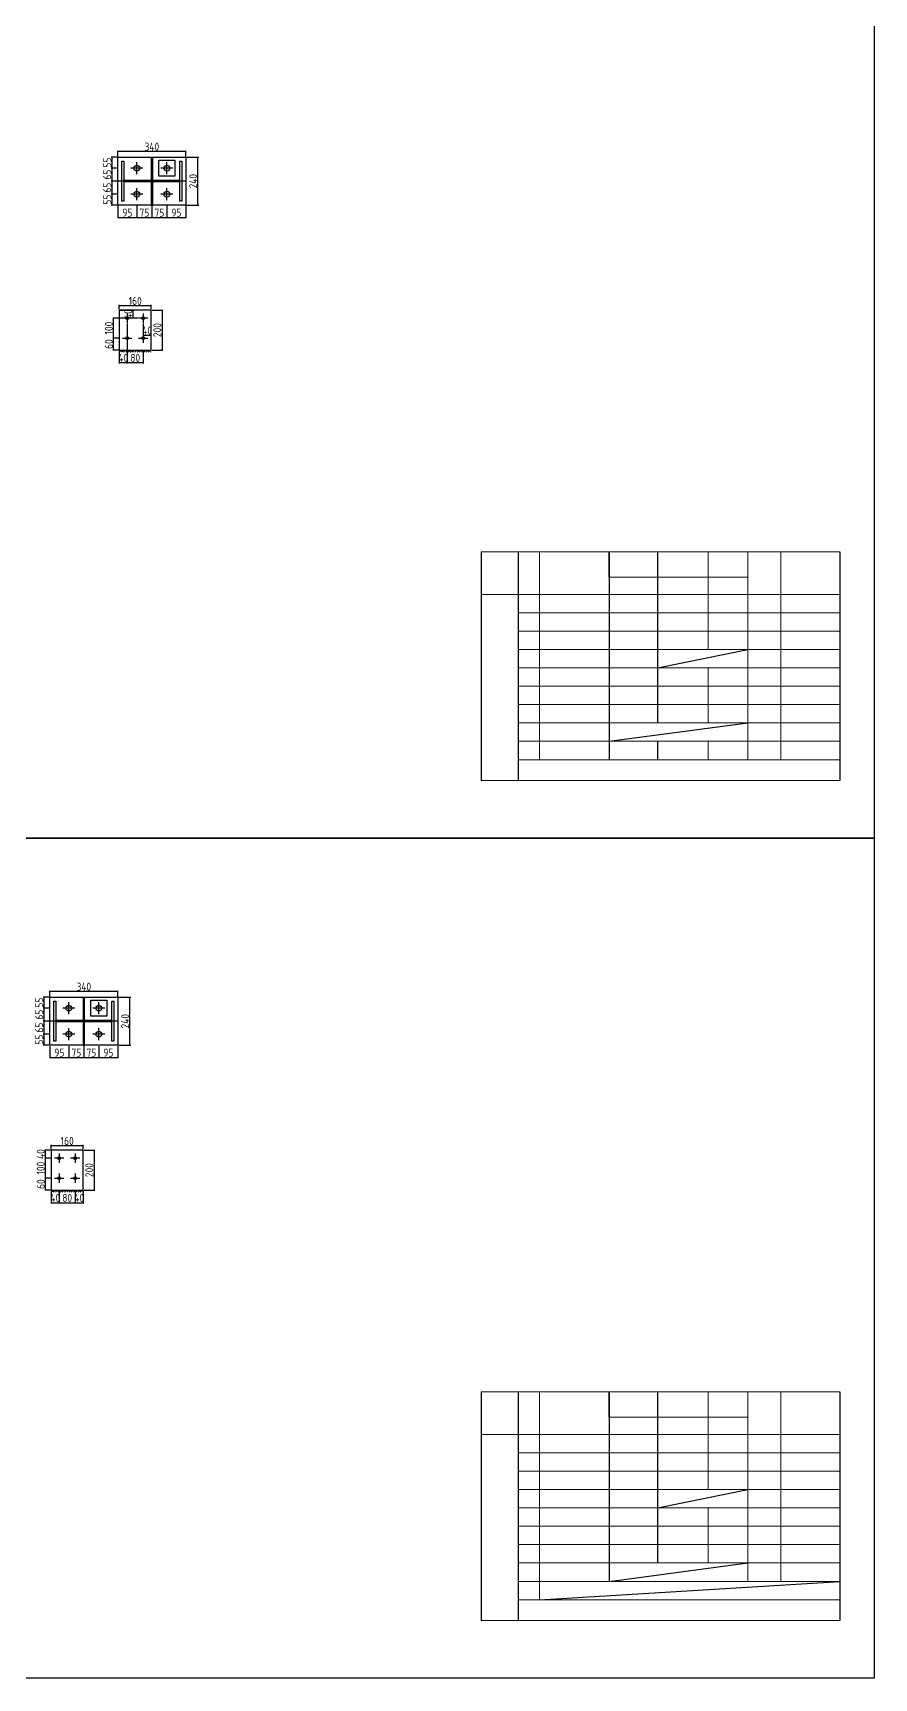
# Model space of a CAD drawing. Extents: x 102162 to 621267, y -39398 to 328893.
# Drawn here: x 363292 to 384312, y 233602 to 274730 of the extents above; entities that cross this region are included whole.
import ezdxf

# ---------------------------------------------------------------- set-up
doc = ezdxf.new("R2010")
doc.units = 0
doc.header["$LTSCALE"] = 1000
doc.header["$MEASUREMENT"] = 0
doc.linetypes.add('DOTE', pattern=[2.42, 2, -0.2, 0.02, -0.2])
doc.layers.add('钢架', color=7, linetype='Continuous', lineweight=25)
doc.styles.get("Standard").update_dxf_attribs({"font": 'gbenor.shx', "bigfont": 'gbcbig.shx'})
doc.dimstyles.get("Standard").update_dxf_attribs({"dimscale": 100, "dimtxt": 3.5, "dimasz": 1, "dimexe": 2.5, "dimexo": 3, "dimgap": 1.5, "dimtad": 1, "dimdec": 0, "dimzin": 0, "dimdsep": 46, "dimtxsty": 'Standard', "dimblk": 'ARCHTICK', "dimcen": 0.09, "dimadec": 0, "dimazin": 0, "dimtfac": 1, "dimtdec": 0, "dimtix": 1, "dimtmove": 2, "dimatfit": 3, "dimfxl": 1, "dimtolj": 1, "dimtzin": 0, "dimarcsym": 0})

# ---------------------------------------------------------------- blocks, each defined once
blk = doc.blocks.new('_ArchTick')
at = {"color": 0, "linetype": 'ByBlock', "const_width": 0.4}
blk.add_lwpolyline([(-0.5, -0.5), (0.5, 0.5)], dxfattribs=at)
blk = doc.blocks.new('*D1300')
at = {"color": 0, "lineweight": -2}
for p, q in [((366264, 270403), (366264, 270098)), ((366639, 270403), (366639, 270098)), ((366254, 270118), (366649, 270118))]:
    blk.add_line(p, q, dxfattribs=at)
at = {"layer": 'Defpoints', "color": 0}
for p in [(366264, 270423), (366639, 270423), (366639, 270118)]:
    blk.add_point(p, dxfattribs=at)
at = {"color": 0, "lineweight": -2, "xscale": 10, "yscale": 10, "zscale": 10, "rotation": 180}
blk.add_blockref('_ArchTick', (366264, 270118), dxfattribs=at)
at = {"color": 0, "lineweight": -2, "xscale": 10, "yscale": 10, "zscale": 10}
blk.add_blockref('_ArchTick', (366639, 270118), dxfattribs=at)
at = {"color": 0, "insert": (366452, 270238), "char_height": 200, "attachment_point": 5}
blk.add_mtext('\\A1;75', dxfattribs=at)
blk = doc.blocks.new('*D1301')
at = {"color": 0, "lineweight": -2}
for p, q in [((365414, 270403), (365414, 270098)), ((365889, 270403), (365889, 270098)), ((365404, 270118), (365899, 270118))]:
    blk.add_line(p, q, dxfattribs=at)
at = {"layer": 'Defpoints', "color": 0}
for p in [(365414, 270423), (365889, 270423), (365889, 270118)]:
    blk.add_point(p, dxfattribs=at)
at = {"color": 0, "lineweight": -2, "xscale": 10, "yscale": 10, "zscale": 10, "rotation": 180}
blk.add_blockref('_ArchTick', (365414, 270118), dxfattribs=at)
at = {"color": 0, "lineweight": -2, "xscale": 10, "yscale": 10, "zscale": 10}
blk.add_blockref('_ArchTick', (365889, 270118), dxfattribs=at)
at = {"color": 0, "insert": (365652, 270238), "char_height": 200, "attachment_point": 5}
blk.add_mtext('\\A1;95', dxfattribs=at)
blk = doc.blocks.new('*D1278')
at = {"color": 0, "lineweight": -2}
for p, q in [((365394, 270698), (365250, 270698)), ((365270, 270413), (365270, 270708)), ((365394, 270423), (365250, 270423))]:
    blk.add_line(p, q, dxfattribs=at)
at = {"layer": 'Defpoints', "color": 0}
for p in [(365270, 270698), (365414, 270698), (365414, 270423)]:
    blk.add_point(p, dxfattribs=at)
at = {"color": 0, "lineweight": -2, "xscale": 10, "yscale": 10, "zscale": 10}
for p, rotation in [((365270, 270698), 90), ((365270, 270423), 270)]:
    blk.add_blockref('_ArchTick', p, dxfattribs=dict(at, rotation=rotation))
at = {"color": 0, "insert": (365150, 270561), "char_height": 200, "attachment_point": 5, "rotation": 90}
blk.add_mtext('\\A1;55', dxfattribs=at)
blk = doc.blocks.new('*D1302')
at = {"color": 0, "lineweight": -2}
for p, q in [((366639, 270403), (366639, 270098)), ((367114, 270403), (367114, 270098)), ((366629, 270118), (367124, 270118))]:
    blk.add_line(p, q, dxfattribs=at)
at = {"layer": 'Defpoints', "color": 0}
for p in [(366639, 270423), (367114, 270423), (367114, 270118)]:
    blk.add_point(p, dxfattribs=at)
at = {"color": 0, "lineweight": -2, "xscale": 10, "yscale": 10, "zscale": 10, "rotation": 180}
blk.add_blockref('_ArchTick', (366639, 270118), dxfattribs=at)
at = {"color": 0, "lineweight": -2, "xscale": 10, "yscale": 10, "zscale": 10}
blk.add_blockref('_ArchTick', (367114, 270118), dxfattribs=at)
at = {"color": 0, "insert": (366877, 270238), "char_height": 200, "attachment_point": 5}
blk.add_mtext('\\A1;95', dxfattribs=at)
blk = doc.blocks.new('*D1303')
at = {"color": 0, "lineweight": -2}
for p, q in [((365394, 271023), (365250, 271023)), ((365394, 270698), (365250, 270698)), ((365270, 270688), (365270, 271033))]:
    blk.add_line(p, q, dxfattribs=at)
at = {"layer": 'Defpoints', "color": 0}
for p in [(365270, 271023), (365414, 271023), (365414, 270698)]:
    blk.add_point(p, dxfattribs=at)
at = {"color": 0, "lineweight": -2, "xscale": 10, "yscale": 10, "zscale": 10}
for p, rotation in [((365270, 271023), 90), ((365270, 270698), 270)]:
    blk.add_blockref('_ArchTick', p, dxfattribs=dict(at, rotation=rotation))
at = {"color": 0, "insert": (365150, 270861), "char_height": 200, "attachment_point": 5, "rotation": 90}
blk.add_mtext('\\A1;65', dxfattribs=at)
blk = doc.blocks.new('*D1304')
at = {"color": 0, "lineweight": -2}
for p, q in [((365394, 271348), (365250, 271348)), ((365270, 271013), (365270, 271358)), ((365394, 271023), (365250, 271023))]:
    blk.add_line(p, q, dxfattribs=at)
at = {"layer": 'Defpoints', "color": 0}
for p in [(365270, 271348), (365414, 271348), (365414, 271023)]:
    blk.add_point(p, dxfattribs=at)
at = {"color": 0, "lineweight": -2, "xscale": 10, "yscale": 10, "zscale": 10}
for p, rotation in [((365270, 271348), 90), ((365270, 271023), 270)]:
    blk.add_blockref('_ArchTick', p, dxfattribs=dict(at, rotation=rotation))
at = {"color": 0, "insert": (365150, 271186), "char_height": 200, "attachment_point": 5, "rotation": 90}
blk.add_mtext('\\A1;65', dxfattribs=at)
blk = doc.blocks.new('*D1305')
at = {"color": 0, "lineweight": -2}
for p, q in [((365394, 271623), (365250, 271623)), ((365270, 271338), (365270, 271633)), ((365394, 271348), (365250, 271348))]:
    blk.add_line(p, q, dxfattribs=at)
at = {"layer": 'Defpoints', "color": 0}
for p in [(365270, 271623), (365414, 271623), (365414, 271348)]:
    blk.add_point(p, dxfattribs=at)
at = {"color": 0, "lineweight": -2, "xscale": 10, "yscale": 10, "zscale": 10}
for p, rotation in [((365270, 271623), 90), ((365270, 271348), 270)]:
    blk.add_blockref('_ArchTick', p, dxfattribs=dict(at, rotation=rotation))
at = {"color": 0, "insert": (365150, 271486), "char_height": 200, "attachment_point": 5, "rotation": 90}
blk.add_mtext('\\A1;55', dxfattribs=at)
blk = doc.blocks.new('*D1306')
at = {"color": 0, "lineweight": -2}
for p, q in [((367134, 271623), (367437, 271623)), ((367417, 270413), (367417, 271633)), ((367134, 270423), (367437, 270423))]:
    blk.add_line(p, q, dxfattribs=at)
at = {"layer": 'Defpoints', "color": 0}
for p in [(367114, 271623), (367417, 271623), (367114, 270423)]:
    blk.add_point(p, dxfattribs=at)
at = {"color": 0, "lineweight": -2, "xscale": 10, "yscale": 10, "zscale": 10}
for p, rotation in [((367417, 271623), 90), ((367417, 270423), 270)]:
    blk.add_blockref('_ArchTick', p, dxfattribs=dict(at, rotation=rotation))
at = {"color": 0, "insert": (367297, 271023), "char_height": 200, "attachment_point": 5, "rotation": 90}
blk.add_mtext('\\A1;240', dxfattribs=at)
blk = doc.blocks.new('*D1307')
at = {"color": 0, "lineweight": -2}
for p, q in [((367124, 271766), (365404, 271766)), ((365414, 271643), (365414, 271786)), ((367114, 271643), (367114, 271786))]:
    blk.add_line(p, q, dxfattribs=at)
at = {"layer": 'Defpoints', "color": 0}
for p in [(365414, 271766), (365414, 271623), (367114, 271623)]:
    blk.add_point(p, dxfattribs=at)
at = {"color": 0, "lineweight": -2, "xscale": 10, "yscale": 10, "zscale": 10, "rotation": 180}
blk.add_blockref('_ArchTick', (365414, 271766), dxfattribs=at)
at = {"color": 0, "lineweight": -2, "xscale": 10, "yscale": 10, "zscale": 10}
blk.add_blockref('_ArchTick', (367114, 271766), dxfattribs=at)
at = {"color": 0, "insert": (366264, 271886), "char_height": 200, "attachment_point": 5}
blk.add_mtext('\\A1;340', dxfattribs=at)
blk = doc.blocks.new('*D1279')
at = {"color": 0, "lineweight": -2}
for p, q in [((365889, 270403), (365889, 270098)), ((366264, 270403), (366264, 270098)), ((365879, 270118), (366274, 270118))]:
    blk.add_line(p, q, dxfattribs=at)
at = {"layer": 'Defpoints', "color": 0}
for p in [(365889, 270423), (366264, 270423), (366264, 270118)]:
    blk.add_point(p, dxfattribs=at)
at = {"color": 0, "lineweight": -2, "xscale": 10, "yscale": 10, "zscale": 10, "rotation": 180}
blk.add_blockref('_ArchTick', (365889, 270118), dxfattribs=at)
at = {"color": 0, "lineweight": -2, "xscale": 10, "yscale": 10, "zscale": 10}
blk.add_blockref('_ArchTick', (366264, 270118), dxfattribs=at)
at = {"color": 0, "insert": (366077, 270238), "char_height": 200, "attachment_point": 5}
blk.add_mtext('\\A1;75', dxfattribs=at)
blk = doc.blocks.new('*D1308')
at = {"color": 0, "lineweight": -2}
for p, q in [((365649, 267466), (365649, 266467)), ((365449, 266781), (365449, 266467)), ((365449, 266487), (365439, 266487)), ((365449, 266487), (365649, 266487)), ((365649, 266487), (365659, 266487))]:
    blk.add_line(p, q, dxfattribs=at)
at = {"layer": 'Defpoints', "color": 0}
for p in [(365649, 267486), (365449, 266801), (365649, 266487)]:
    blk.add_point(p, dxfattribs=at)
at = {"color": 0, "lineweight": -2, "xscale": 10, "yscale": 10, "zscale": 10}
blk.add_blockref('_ArchTick', (365449, 266487), dxfattribs=at)
at = {"color": 0, "lineweight": -2, "xscale": 10, "yscale": 10, "zscale": 10, "rotation": 180}
blk.add_blockref('_ArchTick', (365649, 266487), dxfattribs=at)
at = {"color": 0, "insert": (365549, 266607), "char_height": 200, "attachment_point": 5}
blk.add_mtext('\\A1;40', dxfattribs=at)
blk = doc.blocks.new('*D1280')
at = {"color": 0, "lineweight": -2}
for p, q in [((365649, 266781), (365649, 266467)), ((366049, 266781), (366049, 266467)), ((365639, 266487), (366059, 266487))]:
    blk.add_line(p, q, dxfattribs=at)
at = {"layer": 'Defpoints', "color": 0}
for p in [(365649, 266801), (366049, 266801), (366049, 266487)]:
    blk.add_point(p, dxfattribs=at)
at = {"color": 0, "lineweight": -2, "xscale": 10, "yscale": 10, "zscale": 10, "rotation": 180}
blk.add_blockref('_ArchTick', (365649, 266487), dxfattribs=at)
at = {"color": 0, "lineweight": -2, "xscale": 10, "yscale": 10, "zscale": 10}
blk.add_blockref('_ArchTick', (366049, 266487), dxfattribs=at)
at = {"color": 0, "insert": (365849, 266607), "char_height": 200, "attachment_point": 5}
blk.add_mtext('\\A1;80', dxfattribs=at)
blk = doc.blocks.new('*D1309')
at = {"color": 0, "lineweight": -2}
for p, q in [((366049, 267466), (366049, 267152)), ((366049, 267172), (366039, 267172)), ((366049, 267172), (366249, 267172)), ((366249, 266821), (366249, 267192)), ((366249, 267172), (366259, 267172))]:
    blk.add_line(p, q, dxfattribs=at)
at = {"layer": 'Defpoints', "color": 0}
for p in [(366049, 267486), (366249, 267172), (366249, 266801)]:
    blk.add_point(p, dxfattribs=at)
at = {"color": 0, "lineweight": -2, "xscale": 10, "yscale": 10, "zscale": 10}
blk.add_blockref('_ArchTick', (366049, 267172), dxfattribs=at)
at = {"color": 0, "lineweight": -2, "xscale": 10, "yscale": 10, "zscale": 10, "rotation": 180}
blk.add_blockref('_ArchTick', (366249, 267172), dxfattribs=at)
at = {"color": 0, "insert": (366149, 267292), "char_height": 200, "attachment_point": 5}
blk.add_mtext('\\A1;40', dxfattribs=at)
blk = doc.blocks.new('*D1281')
at = {"color": 0, "lineweight": -2}
for p, q in [((365429, 267101), (365288, 267101)), ((365308, 266791), (365308, 267111)), ((365429, 266801), (365288, 266801))]:
    blk.add_line(p, q, dxfattribs=at)
at = {"layer": 'Defpoints', "color": 0}
for p in [(365308, 267101), (365449, 267101), (365449, 266801)]:
    blk.add_point(p, dxfattribs=at)
at = {"color": 0, "lineweight": -2, "xscale": 10, "yscale": 10, "zscale": 10}
for p, rotation in [((365308, 267101), 90), ((365308, 266801), 270)]:
    blk.add_blockref('_ArchTick', p, dxfattribs=dict(at, rotation=rotation))
at = {"color": 0, "insert": (365188, 266951), "char_height": 200, "attachment_point": 5, "rotation": 90}
blk.add_mtext('\\A1;60', dxfattribs=at)
blk = doc.blocks.new('*D1310')
at = {"color": 0, "lineweight": -2}
for p, q in [((365914, 267601), (365288, 267601)), ((365308, 267091), (365308, 267611)), ((365429, 267101), (365288, 267101))]:
    blk.add_line(p, q, dxfattribs=at)
at = {"layer": 'Defpoints', "color": 0}
for p in [(365308, 267601), (365934, 267601), (365449, 267101)]:
    blk.add_point(p, dxfattribs=at)
at = {"color": 0, "lineweight": -2, "xscale": 10, "yscale": 10, "zscale": 10}
for p, rotation in [((365308, 267601), 90), ((365308, 267101), 270)]:
    blk.add_blockref('_ArchTick', p, dxfattribs=dict(at, rotation=rotation))
at = {"color": 0, "insert": (365188, 267351), "char_height": 200, "attachment_point": 5, "rotation": 90}
blk.add_mtext('\\A1;100', dxfattribs=at)
blk = doc.blocks.new('*D1311')
at = {"color": 0, "lineweight": -2}
for p, q in [((365469, 267801), (365813, 267801)), ((365793, 267801), (365793, 267811)), ((365793, 267601), (365793, 267801)), ((365914, 267601), (365773, 267601)), ((365793, 267601), (365793, 267591))]:
    blk.add_line(p, q, dxfattribs=at)
at = {"layer": 'Defpoints', "color": 0}
for p in [(365449, 267801), (365793, 267801), (365934, 267601)]:
    blk.add_point(p, dxfattribs=at)
at = {"color": 0, "lineweight": -2, "xscale": 10, "yscale": 10, "zscale": 10}
for p, rotation in [((365793, 267801), 270), ((365793, 267601), 90)]:
    blk.add_blockref('_ArchTick', p, dxfattribs=dict(at, rotation=rotation))
at = {"color": 0, "insert": (365673, 267701), "char_height": 200, "attachment_point": 5, "rotation": 90}
blk.add_mtext('\\A1;40', dxfattribs=at)
blk = doc.blocks.new('*D1312')
at = {"color": 0, "lineweight": -2}
for p, q in [((366259, 267910), (365439, 267910)), ((365449, 267821), (365449, 267930)), ((366249, 267821), (366249, 267930))]:
    blk.add_line(p, q, dxfattribs=at)
at = {"layer": 'Defpoints', "color": 0}
for p in [(365449, 267910), (365449, 267801), (366249, 267801)]:
    blk.add_point(p, dxfattribs=at)
at = {"color": 0, "lineweight": -2, "xscale": 10, "yscale": 10, "zscale": 10, "rotation": 180}
blk.add_blockref('_ArchTick', (365449, 267910), dxfattribs=at)
at = {"color": 0, "lineweight": -2, "xscale": 10, "yscale": 10, "zscale": 10}
blk.add_blockref('_ArchTick', (366249, 267910), dxfattribs=at)
at = {"color": 0, "insert": (365849, 268030), "char_height": 200, "attachment_point": 5}
blk.add_mtext('\\A1;160', dxfattribs=at)
blk = doc.blocks.new('*D1282')
at = {"color": 0, "lineweight": -2}
for p, q in [((366269, 267801), (366541, 267801)), ((366521, 267811), (366521, 266791)), ((366269, 266801), (366541, 266801))]:
    blk.add_line(p, q, dxfattribs=at)
at = {"layer": 'Defpoints', "color": 0}
for p in [(366249, 267801), (366249, 266801), (366521, 266801)]:
    blk.add_point(p, dxfattribs=at)
at = {"color": 0, "lineweight": -2, "xscale": 10, "yscale": 10, "zscale": 10}
for p, rotation in [((366521, 267801), 90), ((366521, 266801), 270)]:
    blk.add_blockref('_ArchTick', p, dxfattribs=dict(at, rotation=rotation))
at = {"color": 0, "insert": (366401, 267301), "char_height": 200, "attachment_point": 5, "rotation": 90}
blk.add_mtext('\\A1;200', dxfattribs=at)
blk = doc.blocks.new('*D1332')
at = {"color": 0, "lineweight": -2}
for p, q in [((364564, 249403), (364564, 249098)), ((364939, 249403), (364939, 249098)), ((364554, 249118), (364949, 249118))]:
    blk.add_line(p, q, dxfattribs=at)
at = {"layer": 'Defpoints', "color": 0}
for p in [(364564, 249423), (364939, 249423), (364939, 249118)]:
    blk.add_point(p, dxfattribs=at)
at = {"color": 0, "lineweight": -2, "xscale": 10, "yscale": 10, "zscale": 10, "rotation": 180}
blk.add_blockref('_ArchTick', (364564, 249118), dxfattribs=at)
at = {"color": 0, "lineweight": -2, "xscale": 10, "yscale": 10, "zscale": 10}
blk.add_blockref('_ArchTick', (364939, 249118), dxfattribs=at)
at = {"color": 0, "insert": (364752, 249238), "char_height": 200, "attachment_point": 5}
blk.add_mtext('\\A1;75', dxfattribs=at)
blk = doc.blocks.new('*D1333')
at = {"color": 0, "lineweight": -2}
for p, q in [((363714, 249403), (363714, 249098)), ((364189, 249403), (364189, 249098)), ((363704, 249118), (364199, 249118))]:
    blk.add_line(p, q, dxfattribs=at)
at = {"layer": 'Defpoints', "color": 0}
for p in [(363714, 249423), (364189, 249423), (364189, 249118)]:
    blk.add_point(p, dxfattribs=at)
at = {"color": 0, "lineweight": -2, "xscale": 10, "yscale": 10, "zscale": 10, "rotation": 180}
blk.add_blockref('_ArchTick', (363714, 249118), dxfattribs=at)
at = {"color": 0, "lineweight": -2, "xscale": 10, "yscale": 10, "zscale": 10}
blk.add_blockref('_ArchTick', (364189, 249118), dxfattribs=at)
at = {"color": 0, "insert": (363952, 249238), "char_height": 200, "attachment_point": 5}
blk.add_mtext('\\A1;95', dxfattribs=at)
blk = doc.blocks.new('*D1314')
at = {"color": 0, "lineweight": -2}
for p, q in [((363694, 249698), (363550, 249698)), ((363570, 249413), (363570, 249708)), ((363694, 249423), (363550, 249423))]:
    blk.add_line(p, q, dxfattribs=at)
at = {"layer": 'Defpoints', "color": 0}
for p in [(363570, 249698), (363714, 249698), (363714, 249423)]:
    blk.add_point(p, dxfattribs=at)
at = {"color": 0, "lineweight": -2, "xscale": 10, "yscale": 10, "zscale": 10}
for p, rotation in [((363570, 249698), 90), ((363570, 249423), 270)]:
    blk.add_blockref('_ArchTick', p, dxfattribs=dict(at, rotation=rotation))
at = {"color": 0, "insert": (363450, 249561), "char_height": 200, "attachment_point": 5, "rotation": 90}
blk.add_mtext('\\A1;55', dxfattribs=at)
blk = doc.blocks.new('*D1334')
at = {"color": 0, "lineweight": -2}
for p, q in [((364939, 249403), (364939, 249098)), ((365414, 249403), (365414, 249098)), ((364929, 249118), (365424, 249118))]:
    blk.add_line(p, q, dxfattribs=at)
at = {"layer": 'Defpoints', "color": 0}
for p in [(364939, 249423), (365414, 249423), (365414, 249118)]:
    blk.add_point(p, dxfattribs=at)
at = {"color": 0, "lineweight": -2, "xscale": 10, "yscale": 10, "zscale": 10, "rotation": 180}
blk.add_blockref('_ArchTick', (364939, 249118), dxfattribs=at)
at = {"color": 0, "lineweight": -2, "xscale": 10, "yscale": 10, "zscale": 10}
blk.add_blockref('_ArchTick', (365414, 249118), dxfattribs=at)
at = {"color": 0, "insert": (365177, 249238), "char_height": 200, "attachment_point": 5}
blk.add_mtext('\\A1;95', dxfattribs=at)
blk = doc.blocks.new('*D1335')
at = {"color": 0, "lineweight": -2}
for p, q in [((363694, 250023), (363550, 250023)), ((363694, 249698), (363550, 249698)), ((363570, 249688), (363570, 250033))]:
    blk.add_line(p, q, dxfattribs=at)
at = {"layer": 'Defpoints', "color": 0}
for p in [(363570, 250023), (363714, 250023), (363714, 249698)]:
    blk.add_point(p, dxfattribs=at)
at = {"color": 0, "lineweight": -2, "xscale": 10, "yscale": 10, "zscale": 10}
for p, rotation in [((363570, 250023), 90), ((363570, 249698), 270)]:
    blk.add_blockref('_ArchTick', p, dxfattribs=dict(at, rotation=rotation))
at = {"color": 0, "insert": (363450, 249861), "char_height": 200, "attachment_point": 5, "rotation": 90}
blk.add_mtext('\\A1;65', dxfattribs=at)
blk = doc.blocks.new('*D1336')
at = {"color": 0, "lineweight": -2}
for p, q in [((363694, 250348), (363550, 250348)), ((363570, 250013), (363570, 250358)), ((363694, 250023), (363550, 250023))]:
    blk.add_line(p, q, dxfattribs=at)
at = {"layer": 'Defpoints', "color": 0}
for p in [(363570, 250348), (363714, 250348), (363714, 250023)]:
    blk.add_point(p, dxfattribs=at)
at = {"color": 0, "lineweight": -2, "xscale": 10, "yscale": 10, "zscale": 10}
for p, rotation in [((363570, 250348), 90), ((363570, 250023), 270)]:
    blk.add_blockref('_ArchTick', p, dxfattribs=dict(at, rotation=rotation))
at = {"color": 0, "insert": (363450, 250186), "char_height": 200, "attachment_point": 5, "rotation": 90}
blk.add_mtext('\\A1;65', dxfattribs=at)
blk = doc.blocks.new('*D1337')
at = {"color": 0, "lineweight": -2}
for p, q in [((363694, 250623), (363550, 250623)), ((363570, 250338), (363570, 250633)), ((363694, 250348), (363550, 250348))]:
    blk.add_line(p, q, dxfattribs=at)
at = {"layer": 'Defpoints', "color": 0}
for p in [(363570, 250623), (363714, 250623), (363714, 250348)]:
    blk.add_point(p, dxfattribs=at)
at = {"color": 0, "lineweight": -2, "xscale": 10, "yscale": 10, "zscale": 10}
for p, rotation in [((363570, 250623), 90), ((363570, 250348), 270)]:
    blk.add_blockref('_ArchTick', p, dxfattribs=dict(at, rotation=rotation))
at = {"color": 0, "insert": (363450, 250486), "char_height": 200, "attachment_point": 5, "rotation": 90}
blk.add_mtext('\\A1;55', dxfattribs=at)
blk = doc.blocks.new('*D1338')
at = {"color": 0, "lineweight": -2}
for p, q in [((365434, 250623), (365737, 250623)), ((365717, 249413), (365717, 250633)), ((365434, 249423), (365737, 249423))]:
    blk.add_line(p, q, dxfattribs=at)
at = {"layer": 'Defpoints', "color": 0}
for p in [(365414, 250623), (365717, 250623), (365414, 249423)]:
    blk.add_point(p, dxfattribs=at)
at = {"color": 0, "lineweight": -2, "xscale": 10, "yscale": 10, "zscale": 10}
for p, rotation in [((365717, 250623), 90), ((365717, 249423), 270)]:
    blk.add_blockref('_ArchTick', p, dxfattribs=dict(at, rotation=rotation))
at = {"color": 0, "insert": (365597, 250023), "char_height": 200, "attachment_point": 5, "rotation": 90}
blk.add_mtext('\\A1;240', dxfattribs=at)
blk = doc.blocks.new('*D1339')
at = {"color": 0, "lineweight": -2}
for p, q in [((365424, 250766), (363704, 250766)), ((363714, 250643), (363714, 250786)), ((365414, 250643), (365414, 250786))]:
    blk.add_line(p, q, dxfattribs=at)
at = {"layer": 'Defpoints', "color": 0}
for p in [(363714, 250766), (363714, 250623), (365414, 250623)]:
    blk.add_point(p, dxfattribs=at)
at = {"color": 0, "lineweight": -2, "xscale": 10, "yscale": 10, "zscale": 10, "rotation": 180}
blk.add_blockref('_ArchTick', (363714, 250766), dxfattribs=at)
at = {"color": 0, "lineweight": -2, "xscale": 10, "yscale": 10, "zscale": 10}
blk.add_blockref('_ArchTick', (365414, 250766), dxfattribs=at)
at = {"color": 0, "insert": (364564, 250886), "char_height": 200, "attachment_point": 5}
blk.add_mtext('\\A1;340', dxfattribs=at)
blk = doc.blocks.new('*D1315')
at = {"color": 0, "lineweight": -2}
for p, q in [((364189, 249403), (364189, 249098)), ((364564, 249403), (364564, 249098)), ((364179, 249118), (364574, 249118))]:
    blk.add_line(p, q, dxfattribs=at)
at = {"layer": 'Defpoints', "color": 0}
for p in [(364189, 249423), (364564, 249423), (364564, 249118)]:
    blk.add_point(p, dxfattribs=at)
at = {"color": 0, "lineweight": -2, "xscale": 10, "yscale": 10, "zscale": 10, "rotation": 180}
blk.add_blockref('_ArchTick', (364189, 249118), dxfattribs=at)
at = {"color": 0, "lineweight": -2, "xscale": 10, "yscale": 10, "zscale": 10}
blk.add_blockref('_ArchTick', (364564, 249118), dxfattribs=at)
at = {"color": 0, "insert": (364377, 249238), "char_height": 200, "attachment_point": 5}
blk.add_mtext('\\A1;75', dxfattribs=at)
blk = doc.blocks.new('*D1340')
at = {"color": 0, "lineweight": -2}
for p, q in [((363749, 245781), (363749, 245467)), ((363949, 245781), (363949, 245467)), ((363749, 245487), (363739, 245487)), ((363749, 245487), (363949, 245487)), ((363949, 245487), (363959, 245487))]:
    blk.add_line(p, q, dxfattribs=at)
at = {"layer": 'Defpoints', "color": 0}
for p in [(363749, 245801), (363949, 245801), (363949, 245487)]:
    blk.add_point(p, dxfattribs=at)
at = {"color": 0, "lineweight": -2, "xscale": 10, "yscale": 10, "zscale": 10}
blk.add_blockref('_ArchTick', (363749, 245487), dxfattribs=at)
at = {"color": 0, "lineweight": -2, "xscale": 10, "yscale": 10, "zscale": 10, "rotation": 180}
blk.add_blockref('_ArchTick', (363949, 245487), dxfattribs=at)
at = {"color": 0, "insert": (363849, 245607), "char_height": 200, "attachment_point": 5}
blk.add_mtext('\\A1;40', dxfattribs=at)
blk = doc.blocks.new('*D1316')
at = {"color": 0, "lineweight": -2}
for p, q in [((363949, 245781), (363949, 245467)), ((364349, 245781), (364349, 245467)), ((363939, 245487), (364359, 245487))]:
    blk.add_line(p, q, dxfattribs=at)
at = {"layer": 'Defpoints', "color": 0}
for p in [(363949, 245801), (364349, 245801), (364349, 245487)]:
    blk.add_point(p, dxfattribs=at)
at = {"color": 0, "lineweight": -2, "xscale": 10, "yscale": 10, "zscale": 10, "rotation": 180}
blk.add_blockref('_ArchTick', (363949, 245487), dxfattribs=at)
at = {"color": 0, "lineweight": -2, "xscale": 10, "yscale": 10, "zscale": 10}
blk.add_blockref('_ArchTick', (364349, 245487), dxfattribs=at)
at = {"color": 0, "insert": (364149, 245607), "char_height": 200, "attachment_point": 5}
blk.add_mtext('\\A1;80', dxfattribs=at)
blk = doc.blocks.new('*D1341')
at = {"color": 0, "lineweight": -2}
for p, q in [((364349, 245781), (364349, 245467)), ((364549, 245781), (364549, 245467)), ((364349, 245487), (364339, 245487)), ((364349, 245487), (364549, 245487)), ((364549, 245487), (364559, 245487))]:
    blk.add_line(p, q, dxfattribs=at)
at = {"layer": 'Defpoints', "color": 0}
for p in [(364349, 245801), (364549, 245801), (364549, 245487)]:
    blk.add_point(p, dxfattribs=at)
at = {"color": 0, "lineweight": -2, "xscale": 10, "yscale": 10, "zscale": 10}
blk.add_blockref('_ArchTick', (364349, 245487), dxfattribs=at)
at = {"color": 0, "lineweight": -2, "xscale": 10, "yscale": 10, "zscale": 10, "rotation": 180}
blk.add_blockref('_ArchTick', (364549, 245487), dxfattribs=at)
at = {"color": 0, "insert": (364449, 245607), "char_height": 200, "attachment_point": 5}
blk.add_mtext('\\A1;40', dxfattribs=at)
blk = doc.blocks.new('*D1317')
at = {"color": 0, "lineweight": -2}
for p, q in [((363729, 246101), (363588, 246101)), ((363608, 245791), (363608, 246111)), ((363729, 245801), (363588, 245801))]:
    blk.add_line(p, q, dxfattribs=at)
at = {"layer": 'Defpoints', "color": 0}
for p in [(363608, 246101), (363749, 246101), (363749, 245801)]:
    blk.add_point(p, dxfattribs=at)
at = {"color": 0, "lineweight": -2, "xscale": 10, "yscale": 10, "zscale": 10}
for p, rotation in [((363608, 246101), 90), ((363608, 245801), 270)]:
    blk.add_blockref('_ArchTick', p, dxfattribs=dict(at, rotation=rotation))
at = {"color": 0, "insert": (363488, 245951), "char_height": 200, "attachment_point": 5, "rotation": 90}
blk.add_mtext('\\A1;60', dxfattribs=at)
blk = doc.blocks.new('*D1342')
at = {"color": 0, "lineweight": -2}
for p, q in [((363729, 246601), (363588, 246601)), ((363608, 246091), (363608, 246611)), ((363729, 246101), (363588, 246101))]:
    blk.add_line(p, q, dxfattribs=at)
at = {"layer": 'Defpoints', "color": 0}
for p in [(363608, 246601), (363749, 246601), (363749, 246101)]:
    blk.add_point(p, dxfattribs=at)
at = {"color": 0, "lineweight": -2, "xscale": 10, "yscale": 10, "zscale": 10}
for p, rotation in [((363608, 246601), 90), ((363608, 246101), 270)]:
    blk.add_blockref('_ArchTick', p, dxfattribs=dict(at, rotation=rotation))
at = {"color": 0, "insert": (363488, 246351), "char_height": 200, "attachment_point": 5, "rotation": 90}
blk.add_mtext('\\A1;100', dxfattribs=at)
blk = doc.blocks.new('*D1343')
at = {"color": 0, "lineweight": -2}
for p, q in [((363729, 246801), (363588, 246801)), ((363608, 246801), (363608, 246811)), ((363608, 246601), (363608, 246801)), ((363729, 246601), (363588, 246601)), ((363608, 246601), (363608, 246591))]:
    blk.add_line(p, q, dxfattribs=at)
at = {"layer": 'Defpoints', "color": 0}
for p in [(363608, 246801), (363749, 246801), (363749, 246601)]:
    blk.add_point(p, dxfattribs=at)
at = {"color": 0, "lineweight": -2, "xscale": 10, "yscale": 10, "zscale": 10}
for p, rotation in [((363608, 246801), 270), ((363608, 246601), 90)]:
    blk.add_blockref('_ArchTick', p, dxfattribs=dict(at, rotation=rotation))
at = {"color": 0, "insert": (363488, 246701), "char_height": 200, "attachment_point": 5, "rotation": 90}
blk.add_mtext('\\A1;40', dxfattribs=at)
blk = doc.blocks.new('*D1344')
at = {"color": 0, "lineweight": -2}
for p, q in [((364559, 246910), (363739, 246910)), ((363749, 246821), (363749, 246930)), ((364549, 246821), (364549, 246930))]:
    blk.add_line(p, q, dxfattribs=at)
at = {"layer": 'Defpoints', "color": 0}
for p in [(363749, 246910), (363749, 246801), (364549, 246801)]:
    blk.add_point(p, dxfattribs=at)
at = {"color": 0, "lineweight": -2, "xscale": 10, "yscale": 10, "zscale": 10, "rotation": 180}
blk.add_blockref('_ArchTick', (363749, 246910), dxfattribs=at)
at = {"color": 0, "lineweight": -2, "xscale": 10, "yscale": 10, "zscale": 10}
blk.add_blockref('_ArchTick', (364549, 246910), dxfattribs=at)
at = {"color": 0, "insert": (364149, 247030), "char_height": 200, "attachment_point": 5}
blk.add_mtext('\\A1;160', dxfattribs=at)
blk = doc.blocks.new('*D1318')
at = {"color": 0, "lineweight": -2}
for p, q in [((364569, 246801), (364841, 246801)), ((364821, 246811), (364821, 245791)), ((364569, 245801), (364841, 245801))]:
    blk.add_line(p, q, dxfattribs=at)
at = {"layer": 'Defpoints', "color": 0}
for p in [(364549, 246801), (364549, 245801), (364821, 245801)]:
    blk.add_point(p, dxfattribs=at)
at = {"color": 0, "lineweight": -2, "xscale": 10, "yscale": 10, "zscale": 10}
for p, rotation in [((364821, 246801), 90), ((364821, 245801), 270)]:
    blk.add_blockref('_ArchTick', p, dxfattribs=dict(at, rotation=rotation))
at = {"color": 0, "insert": (364701, 246301), "char_height": 200, "attachment_point": 5, "rotation": 90}
blk.add_mtext('\\A1;200', dxfattribs=at)

msp = doc.modelspace()

# ---------------------------------------------------------------- hatches: boundary and pattern name
h = msp.add_hatch()
h.set_pattern_fill('ANSI31', color=2, scale=25, style=0)
h.set_pattern_definition([(45, (-841012.95, -221455.803), (-28.0633004, 28.0633004), [])])
h.paths.add_polyline_path([(366248.9, 266800.7), (366223.2, 266800.7), (366248.9, 266767.4)], flags=17)
h.paths.add_polyline_path([(366223.2, 266800.7), (365448.9, 266800.7), (365448.9, 266750.7), (366248.9, 266750.7), (366248.9, 266767.4)])
h = msp.add_hatch()
h.set_pattern_fill('ANSI31', color=2, scale=25, style=0)
h.set_pattern_definition([(45, (-842712.95, -242455.803), (-28.0633004, 28.0633004), [])])
h.paths.add_polyline_path([(364548.9, 245800.7), (364523.2, 245800.7), (364548.9, 245767.4)], flags=17)
h.paths.add_polyline_path([(364523.2, 245800.7), (363748.9, 245800.7), (363748.9, 245750.7), (364548.9, 245750.7), (364548.9, 245767.4)])

# ---------------------------------------------------------------- linework, layer by layer
at = {"color": 2}
for p, q in [((365414.4, 271623.2), (367114.4, 271623.2)), ((365414.4, 270423.2), (365414.4, 271623.2)), ((365889.4, 271195.7), (365889.4, 271500.7)), ((366244.4, 271623.2), (366244.4, 271038.2)), ((366284.4, 271038.2), (366284.4, 271623.2)), ((366439.4, 271347.5), (366439.4, 271547.5)), ((366439.4, 271547.5), (366839.4, 271547.5)), ((366639.4, 271195.7), (366639.4, 271500.7)), ((366639.4, 271195.7), (366639.4, 271500.7)), ((366639.4, 271195.7), (366639.4, 271500.7)), ((366839.4, 271547.5), (366839.4, 271147.5)), ((367114.4, 271623.2), (367114.4, 270423.2)), ((366041.9, 271348.2), (365736.9, 271348.2)), ((366439.4, 271147.5), (366439.4, 271348.2)), ((366839.4, 271147.5), (366439.4, 271147.5)), ((366791.9, 271348.2), (366486.9, 271348.2)), ((366791.9, 271348.2), (366486.9, 271348.2)), ((366791.9, 271348.2), (366486.9, 271348.2)), ((366041.9, 270698.4), (365736.9, 270698.4)), ((366041.9, 270698.4), (365736.9, 270698.4)), ((365889.4, 270545.9), (365889.4, 270850.9)), ((365889.4, 270545.9), (365889.4, 270850.9)), ((366244.4, 271008.2), (366244.4, 270423.2)), ((366284.4, 270423.2), (366284.4, 271008.2)), ((366791.9, 270698.6), (366486.9, 270698.6)), ((366791.9, 270698.6), (366486.9, 270698.6)), ((366639.4, 270546.1), (366639.4, 270851.1)), ((366639.4, 270546.1), (366639.4, 270851.1)), ((366639.4, 270545.9), (366639.4, 270850.9)), ((367114.4, 270423.2), (365414.4, 270423.2)), ((365448.9, 267800.7), (365448.9, 266800.7)), ((366248.9, 267800.7), (365448.9, 267800.7)), ((366248.9, 266800.7), (366248.9, 267800.7)), ((365763.9, 267600.7), (365533.9, 267600.7)), ((365648.9, 267715.7), (365648.9, 267485.7)), ((366163.9, 267600.7), (365933.9, 267600.7)), ((366048.9, 267715.7), (366048.9, 267485.7)), ((365533.9, 267100.7), (365763.9, 267100.7)), ((365648.9, 267215.7), (365648.9, 266985.7)), ((365933.9, 267100.7), (366163.9, 267100.7)), ((366048.9, 267215.7), (366048.9, 266985.7)), ((365448.9, 266800.7), (366248.9, 266800.7)), ((363714.4, 250623.2), (365414.4, 250623.2)), ((363714.4, 249423.2), (363714.4, 250623.2)), ((364189.4, 250195.7), (364189.4, 250500.7)), ((364544.4, 250623.2), (364544.4, 250038.2)), ((364584.4, 250038.2), (364584.4, 250623.2)), ((364739.4, 250347.5), (364739.4, 250547.5)), ((364739.4, 250547.5), (365139.4, 250547.5)), ((364939.4, 250195.7), (364939.4, 250500.7)), ((364939.4, 250195.7), (364939.4, 250500.7)), ((364939.4, 250195.7), (364939.4, 250500.7)), ((365139.4, 250547.5), (365139.4, 250147.5)), ((365414.4, 250623.2), (365414.4, 249423.2)), ((364341.9, 250348.2), (364036.9, 250348.2)), ((364739.4, 250147.5), (364739.4, 250348.2)), ((365139.4, 250147.5), (364739.4, 250147.5)), ((365091.9, 250348.2), (364786.9, 250348.2)), ((365091.9, 250348.2), (364786.9, 250348.2)), ((365091.9, 250348.2), (364786.9, 250348.2)), ((364341.9, 249698.4), (364036.9, 249698.4)), ((364341.9, 249698.4), (364036.9, 249698.4)), ((364189.4, 249545.9), (364189.4, 249850.9)), ((364189.4, 249545.9), (364189.4, 249850.9)), ((364544.4, 250008.2), (364544.4, 249423.2)), ((364584.4, 249423.2), (364584.4, 250008.2)), ((365091.9, 249698.6), (364786.9, 249698.6)), ((365091.9, 249698.6), (364786.9, 249698.6)), ((364939.4, 249546.1), (364939.4, 249851.1)), ((364939.4, 249546.1), (364939.4, 249851.1)), ((364939.4, 249545.9), (364939.4, 249850.9)), ((365414.4, 249423.2), (363714.4, 249423.2)), ((363748.9, 246800.7), (363748.9, 245800.7)), ((364548.9, 246800.7), (363748.9, 246800.7)), ((364548.9, 245800.7), (364548.9, 246800.7)), ((364063.9, 246600.7), (363833.9, 246600.7)), ((363948.9, 246715.7), (363948.9, 246485.7)), ((364463.9, 246600.7), (364233.9, 246600.7)), ((364348.9, 246715.7), (364348.9, 246485.7)), ((363833.9, 246100.7), (364063.9, 246100.7)), ((363948.9, 246215.7), (363948.9, 245985.7)), ((364233.9, 246100.7), (364463.9, 246100.7)), ((364348.9, 246215.7), (364348.9, 245985.7)), ((363748.9, 245800.7), (364548.9, 245800.7))]:
    msp.add_line(p, q, dxfattribs=at)
at = {"color": 4}
for p, q in [((365514.4, 271023.2), (365514.4, 271523.2)), ((365514.4, 271523.2), (365564.4, 271523.2)), ((365564.4, 271523.2), (365564.4, 270523.2)), ((366964.4, 270523.2), (366964.4, 271523.2)), ((366964.4, 271523.2), (367014.4, 271523.2)), ((367014.4, 271523.2), (367014.4, 271023.2)), ((365514.4, 270523.2), (365514.4, 271023.2)), ((366264.4, 271008.2), (366244.4, 271008.2)), ((367014.4, 271023.2), (367014.4, 270523.2)), ((365564.4, 270523.2), (365514.4, 270523.2)), ((366244.4, 270423.2), (366284.4, 270423.2)), ((367014.4, 270523.2), (366964.4, 270523.2)), ((363814.4, 250023.2), (363814.4, 250523.2)), ((363814.4, 250523.2), (363864.4, 250523.2)), ((363864.4, 250523.2), (363864.4, 249523.2)), ((365264.4, 249523.2), (365264.4, 250523.2)), ((365264.4, 250523.2), (365314.4, 250523.2)), ((365314.4, 250523.2), (365314.4, 250023.2)), ((363814.4, 249523.2), (363814.4, 250023.2)), ((364564.4, 250008.2), (364544.4, 250008.2)), ((365314.4, 250023.2), (365314.4, 249523.2)), ((363864.4, 249523.2), (363814.4, 249523.2)), ((364544.4, 249423.2), (364584.4, 249423.2)), ((365314.4, 249523.2), (365264.4, 249523.2))]:
    msp.add_line(p, q, dxfattribs=at)
at = {"color": 1}
for p, q in [((366264.4, 270423.2), (366264.4, 271623.2)), ((374497.2, 261760.6), (374497.2, 256038.3)), ((375428.9, 256038.3), (375428.9, 261760.6)), ((364564.4, 249423.2), (364564.4, 250623.2)), ((374497.2, 240760.6), (374497.2, 235038.3)), ((375428.9, 235038.3), (375428.9, 240760.6))]:
    msp.add_line(p, q, dxfattribs=at)
at = {"color": 4, "linetype": 'DOTE'}
for p, q in [((366964.4, 271038.2), (365564.4, 271038.2)), ((366964.4, 271008.2), (365564.4, 271008.2)), ((365264.4, 250038.2), (363864.4, 250038.2)), ((365264.4, 250008.2), (363864.4, 250008.2))]:
    msp.add_line(p, q, dxfattribs=at)
at = {"color": 1, "linetype": 'DOTE'}
for p, q in [((367114.4, 271023.2), (365414.4, 271023.2)), ((365414.4, 250023.2), (363714.4, 250023.2))]:
    msp.add_line(p, q, dxfattribs=at)
for p, q in [((377688.3, 261121.8), (377688.3, 261760.6)), ((377688.3, 261760.6), (377688.3, 256561.2)), ((378895.9, 261760.6), (378895.9, 257479.3)), ((378895.9, 261760.6), (378895.9, 257479.3)), ((383452.7, 261760.6), (383452.7, 256038.3)), ((378895.9, 258856.5), (381154, 259315.5)), ((377688.3, 257020.3), (381154, 257479.3)), ((378895.9, 257020.3), (378895.9, 256561.2)), ((378895.9, 257020.3), (378895.9, 256561.2)), ((377688.3, 240121.8), (377688.3, 240760.6)), ((377688.3, 240760.6), (377688.3, 236020.3)), ((378895.9, 240760.6), (378895.9, 236479.3)), ((378895.9, 240760.6), (378895.9, 236479.3)), ((383452.7, 240760.6), (383452.7, 235038.3)), ((378895.9, 237856.5), (381154, 238315.5)), ((377688.3, 236020.3), (381154, 236479.3)), ((375949, 235561.2), (383452.7, 236020.3))]:
    msp.add_line(p, q)
for points in [[(354611.7, 275601.7), (384311.7, 275601.7), (384311.7, 254601.7), (354611.7, 254601.7)], [(354611.7, 254601.7), (384311.7, 254601.7), (384311.7, 233601.7), (354611.7, 233601.7)]]:
    msp.add_lwpolyline(points, close=True)
at = {"color": 2}
for centre, radius in [((365889.4, 271348.2), 72.5), ((366639.4, 271348.2), 72.5), ((365889.4, 270698.2), 72.5), ((366639.4, 270698.4), 72.5), ((365648.9, 267600.7), 35), ((366048.9, 267600.7), 35), ((365648.9, 267100.7), 35), ((366048.9, 267100.7), 35), ((364189.4, 250348.2), 72.5), ((364939.4, 250348.2), 72.5), ((364189.4, 249698.2), 72.5), ((364939.4, 249698.4), 72.5), ((363948.9, 246600.7), 35), ((364348.9, 246600.7), 35), ((363948.9, 246100.7), 35), ((364348.9, 246100.7), 35)]:
    msp.add_circle(centre, radius, dxfattribs=at)
at = {"layer": '钢架', "lineweight": 13}
for p, q in [((374497.2, 261760.6), (383452.7, 261760.6)), ((375949, 261760.6), (375949, 256561.2)), ((380164, 261760.6), (380164, 259315.5)), ((381154, 261760.6), (381154, 256561.2)), ((381979.3, 261760.6), (381979.3, 256561.2)), ((377688.3, 261121.8), (381154, 261121.8)), ((374497.2, 260692.6), (383452.7, 260692.6)), ((375428.9, 260233.6), (383452.7, 260233.6)), ((375428.9, 259774.5), (383452.7, 259774.5)), ((375428.9, 259315.5), (383452.7, 259315.5)), ((375428.9, 259315.5), (383452.7, 259315.5)), ((375428.9, 258856.5), (383452.7, 258856.5)), ((380164, 258856.5), (380164, 258397.4)), ((375428.9, 258397.4), (383452.7, 258397.4)), ((380164, 258397.4), (380164, 257479.3)), ((375428.9, 257938.4), (383452.7, 257938.4)), ((375428.9, 257479.3), (383452.7, 257479.3)), ((375428.9, 257020.3), (383452.7, 257020.3)), ((380164, 257020.3), (380164, 256561.2)), ((375428.9, 256561.2), (383452.7, 256561.2)), ((374497.2, 256038.3), (383452.7, 256038.3)), ((374497.2, 240760.6), (383452.7, 240760.6)), ((375949, 240760.6), (375949, 235561.2)), ((380164, 240760.6), (380164, 238315.5)), ((381154, 240760.6), (381154, 236020.3)), ((381979.3, 240760.6), (381979.3, 236020.3)), ((377688.3, 240121.8), (381154, 240121.8)), ((374497.2, 239692.6), (383452.7, 239692.6)), ((375428.9, 239233.6), (383452.7, 239233.6)), ((375428.9, 238774.5), (383452.7, 238774.5)), ((375428.9, 238315.5), (383452.7, 238315.5)), ((375428.9, 238315.5), (383452.7, 238315.5)), ((375428.9, 237856.5), (383452.7, 237856.5)), ((380164, 237856.5), (380164, 237397.4)), ((375428.9, 237397.4), (383452.7, 237397.4)), ((380164, 237397.4), (380164, 236479.3)), ((375428.9, 236938.4), (383452.7, 236938.4)), ((375428.9, 236479.3), (383452.7, 236479.3)), ((375428.9, 236020.3), (383452.7, 236020.3)), ((375428.9, 235561.2), (383452.7, 235561.2)), ((374497.2, 235038.3), (383452.7, 235038.3))]:
    msp.add_line(p, q, dxfattribs=at)

# ---------------------------------------------------------------- dimensions: what is measured, and where the dimension line sits
at = {"color": 4}
for p1, p2, distance, picture, middle in [((367114.4, 271623.2), (365414.4, 271623.2), -142.9, '*D1307', (366264.4, 271886.1)), ((367114.4, 270423.2), (367114.4, 271623.2), -302.5, '*D1306', (367296.9, 271023.2)), ((366248.9, 267800.7), (365448.9, 267800.7), -109, '*D1312', (365848.9, 268029.7)), ((366248.9, 267800.7), (366248.9, 266800.7), 272, '*D1282', (366400.9, 267300.7)), ((365414.4, 250623.2), (363714.4, 250623.2), -142.9, '*D1339', (364564.4, 250886.1)), ((365414.4, 249423.2), (365414.4, 250623.2), -302.5, '*D1338', (365596.9, 250023.2)), ((364548.9, 246800.7), (363748.9, 246800.7), -109, '*D1344', (364148.9, 247029.7)), ((364548.9, 246800.7), (364548.9, 245800.7), 272, '*D1318', (364700.9, 246300.7))]:
    dim = msp.add_aligned_dim(p1=p1, p2=p2, distance=distance, dimstyle='Standard', override={"dimtxt": 2, "dimasz": 0.1, "dimexe": 0.2, "dimexo": 0.2, "dimgap": 0.2, "dimlfac": 0.2, "dimdle": 0.1}, dxfattribs=at)
    dim.commit()
    dim.dimension.update_dxf_attribs({"geometry": picture, "text_midpoint": middle})
for base, p1, p2, picture, middle in [((365269.9, 271623.2), (365414.4, 271348.2), (365414.4, 271623.2), '*D1305', (365149.9, 271485.7)), ((365269.9, 271348.2), (365414.4, 271023.2), (365414.4, 271348.2), '*D1304', (365149.9, 271185.7)), ((365269.9, 271023.2), (365414.4, 270698.2), (365414.4, 271023.2), '*D1303', (365149.9, 270860.7)), ((365269.9, 270698.2), (365414.4, 270423.2), (365414.4, 270698.2), '*D1278', (365149.9, 270560.7)), ((365793.5, 267800.7), (365933.9, 267600.7), (365448.9, 267800.7), '*D1311', (365673.5, 267700.7)), ((365308.5, 267600.7), (365448.9, 267100.7), (365933.9, 267600.7), '*D1310', (365188.5, 267350.7)), ((365308.5, 267100.7), (365448.9, 266800.7), (365448.9, 267100.7), '*D1281', (365188.5, 266950.7)), ((363569.9, 250623.2), (363714.4, 250348.2), (363714.4, 250623.2), '*D1337', (363449.9, 250485.7)), ((363569.9, 250348.2), (363714.4, 250023.2), (363714.4, 250348.2), '*D1336', (363449.9, 250185.7)), ((363569.9, 250023.2), (363714.4, 249698.2), (363714.4, 250023.2), '*D1335', (363449.9, 249860.7)), ((363569.9, 249698.2), (363714.4, 249423.2), (363714.4, 249698.2), '*D1314', (363449.9, 249560.7)), ((363608.5, 246800.7), (363748.9, 246600.7), (363748.9, 246800.7), '*D1343', (363488.5, 246700.7)), ((363608.5, 246600.7), (363748.9, 246100.7), (363748.9, 246600.7), '*D1342', (363488.5, 246350.7)), ((363608.5, 246100.7), (363748.9, 245800.7), (363748.9, 246100.7), '*D1317', (363488.5, 245950.7))]:
    dim = msp.add_linear_dim(base=base, p1=p1, p2=p2, angle=90, dimstyle='Standard', override={"dimtxt": 2, "dimasz": 0.1, "dimexe": 0.2, "dimexo": 0.2, "dimgap": 0.2, "dimlfac": 0.2, "dimdle": 0.1}, dxfattribs=at)
    dim.commit()
    dim.dimension.update_dxf_attribs({"geometry": picture, "text_midpoint": middle})
for base, p1, p2, picture, middle in [((365889.4, 270118.3), (365414.4, 270423.2), (365889.4, 270423.2), '*D1301', (365651.9, 270238.3)), ((366264.4, 270118.3), (365889.4, 270423.2), (366264.4, 270423.2), '*D1279', (366076.9, 270238.3)), ((366639.4, 270118.3), (366264.4, 270423.2), (366639.4, 270423.2), '*D1300', (366451.9, 270238.3)), ((367114.4, 270118.3), (366639.4, 270423.2), (367114.4, 270423.2), '*D1302', (366876.9, 270238.3)), ((365648.9, 266487.1), (365448.9, 266800.7), (365648.9, 267485.7), '*D1308', (365548.9, 266607.1)), ((366248.9, 267172.1), (366048.9, 267485.7), (366248.9, 266800.7), '*D1309', (366148.9, 267292.1)), ((366048.9, 266487.1), (365648.9, 266800.7), (366048.9, 266800.7), '*D1280', (365848.9, 266607.1)), ((364189.4, 249118.3), (363714.4, 249423.2), (364189.4, 249423.2), '*D1333', (363951.9, 249238.3)), ((364564.4, 249118.3), (364189.4, 249423.2), (364564.4, 249423.2), '*D1315', (364376.9, 249238.3)), ((364939.4, 249118.3), (364564.4, 249423.2), (364939.4, 249423.2), '*D1332', (364751.9, 249238.3)), ((365414.4, 249118.3), (364939.4, 249423.2), (365414.4, 249423.2), '*D1334', (365176.9, 249238.3)), ((363948.9, 245487.1), (363748.9, 245800.7), (363948.9, 245800.7), '*D1340', (363848.9, 245607.1)), ((364348.9, 245487.1), (363948.9, 245800.7), (364348.9, 245800.7), '*D1316', (364148.9, 245607.1)), ((364548.9, 245487.1), (364348.9, 245800.7), (364548.9, 245800.7), '*D1341', (364448.9, 245607.1))]:
    dim = msp.add_linear_dim(base=base, p1=p1, p2=p2, dimstyle='Standard', override={"dimtxt": 2, "dimasz": 0.1, "dimexe": 0.2, "dimexo": 0.2, "dimgap": 0.2, "dimlfac": 0.2, "dimdle": 0.1}, dxfattribs=at)
    dim.commit()
    dim.dimension.update_dxf_attribs({"geometry": picture, "text_midpoint": middle})

doc.saveas('drawing.dxf')
